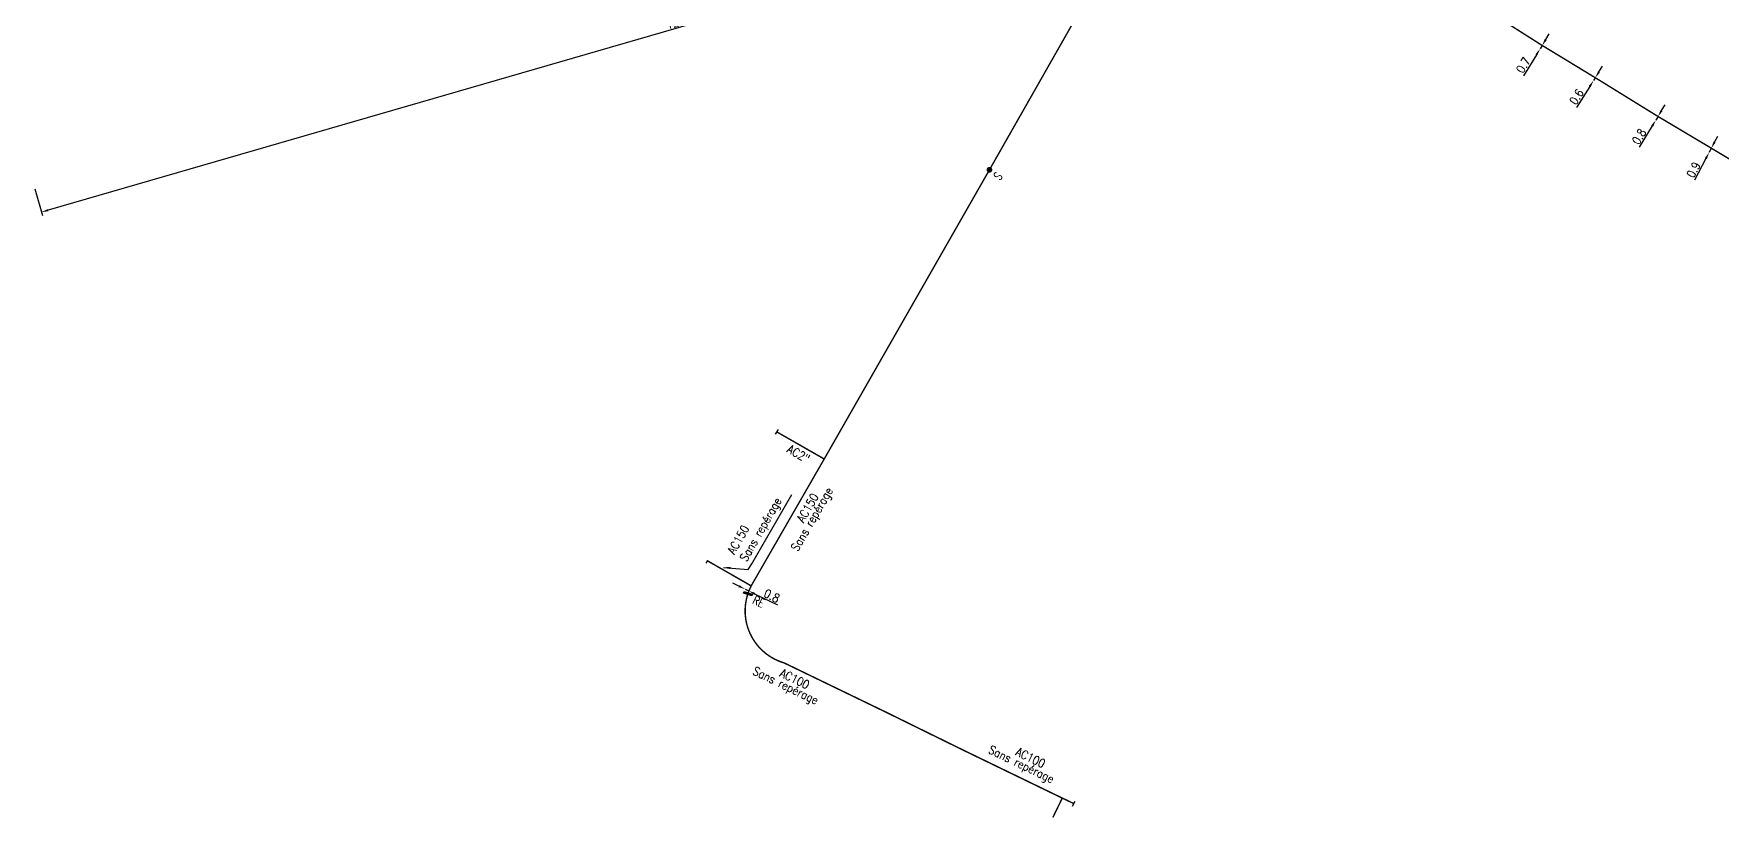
# Model space of a CAD drawing. Header units: millimetres. Extents: x 100882 to 102000, y 121995 to 123000.
# Drawn here: x 100882.2 to 101177.9, y 121999.9 to 122137.4 of the extents above; entities that cross this region are included whole.
import ezdxf
from ezdxf.enums import TextEntityAlignment as Align

# ---------------------------------------------------------------- set-up
doc = ezdxf.new("R2010")
doc.units = ezdxf.units.MM
doc.header["$PDMODE"] = 34
doc.linetypes.add('L_25_AP', pattern=[2000, 1000, 1000])
doc.layers.get('0').update_dxf_attribs({"linetype": 'CONTINUOUS'})
doc.layers.get('DEFPOINTS').update_dxf_attribs({"linetype": 'CONTINUOUS'})
for name, color, linetype in [('L_150', 1, 'CONTINUOUS'), ('L_300', 7, 'CONTINUOUS'), ('L_340', 7, 'CONTINUOUS')]:
    doc.layers.add(name, color=color, linetype=linetype)
doc.styles.add('G_ROMANS', font='ROMANS.SHX', dxfattribs={"width": 0.75})
doc.styles.get("Standard").update_dxf_attribs({"font": 'romans.shx', "width": 0.85})
doc.dimstyles.get("Standard").update_dxf_attribs({"dimtxt": 1.5, "dimasz": 1.2, "dimexe": 0.625, "dimexo": 0.625, "dimgap": 0.25, "dimtad": 1, "dimdec": 1, "dimzin": 0, "dimdsep": 46, "dimtxsty": 'Standard', "dimcen": -0.5, "dimadec": 0, "dimazin": 0, "dimtfac": 1, "dimtdec": 1, "dimtmove": 0, "dimatfit": 3, "dimfxl": 0, "dimtolj": 1, "dimtzin": 0, "dimarcsym": 0})

# ---------------------------------------------------------------- blocks, each defined once
blk = doc.blocks.new('*D128')
at = {"layer": 'DEFPOINTS', "color": 0, "linetype": 'Continuous', "transparency": 16777216}
for p in [(101175.78, 122116.6), (101176.17, 122117.35), (101176.17, 122117.35)]:
    blk.add_point(p, dxfattribs=at)
at = {"layer": 'L_150', "color": 0, "linetype": 'Continuous', "lineweight": -2, "transparency": 16777216}
for p, q in [((101176.73, 122118.41), (101177.29, 122119.48)), ((101176.17, 122117.35), (101175.78, 122116.6)), ((101175.22, 122115.54), (101173.21, 122111.72))]:
    blk.add_line(p, q, dxfattribs=at)
at = {"layer": 'L_150', "color": 0, "linetype": 'Continuous', "transparency": 16777216}
for points in [[(101175.04, 122115.63), (101175.4, 122115.44), (101175.78, 122116.6)], [(101176.56, 122118.51), (101176.91, 122118.32), (101176.17, 122117.35)]]:
    blk.add_solid(points, dxfattribs=at)
at = {"layer": 'L_150', "color": 0, "linetype": 'Continuous', "transparency": 16777216, "insert": (101173.05, 122113.56), "char_height": 1.5, "attachment_point": 5, "rotation": 62.2639}
blk.add_mtext('\\A1;0.9', dxfattribs=at)
blk = doc.blocks.new('*D135')
at = {"layer": 'DEFPOINTS', "color": 0, "linetype": 'Continuous', "transparency": 16777216}
for p in [(101166.44, 122122.27), (101166.83, 122122.91), (101166.83, 122122.91)]:
    blk.add_point(p, dxfattribs=at)
at = {"layer": 'L_150', "color": 0, "linetype": 'Continuous', "lineweight": -2, "transparency": 16777216}
for p, q in [((101166.83, 122122.91), (101166.44, 122122.27)), ((101167.45, 122123.93), (101168.08, 122124.96)), ((101165.82, 122121.24), (101163.54, 122117.51))]:
    blk.add_line(p, q, dxfattribs=at)
at = {"layer": 'L_150', "color": 0, "linetype": 'Continuous', "transparency": 16777216}
for points in [[(101165.65, 122121.35), (101165.99, 122121.14), (101166.44, 122122.27)], [(101167.28, 122124.04), (101167.62, 122123.83), (101166.83, 122122.91)]]:
    blk.add_solid(points, dxfattribs=at)
at = {"layer": 'L_150', "color": 0, "linetype": 'Continuous', "transparency": 16777216, "insert": (101163.51, 122119.39), "char_height": 1.5, "attachment_point": 5, "rotation": 58.6529}
blk.add_mtext('\\A1;0.8', dxfattribs=at)
blk = doc.blocks.new('*D136')
at = {"layer": 'DEFPOINTS', "color": 0, "linetype": 'Continuous', "transparency": 16777216}
for p in [(101155.52, 122129.19), (101155.84, 122129.7), (101155.84, 122129.7)]:
    blk.add_point(p, dxfattribs=at)
at = {"layer": 'L_150', "color": 0, "linetype": 'Continuous', "lineweight": -2, "transparency": 16777216}
for p, q in [((101156.48, 122130.71), (101157.12, 122131.73)), ((101154.88, 122128.17), (101152.55, 122124.47)), ((101155.84, 122129.7), (101155.52, 122129.19))]:
    blk.add_line(p, q, dxfattribs=at)
at = {"layer": 'L_150', "color": 0, "linetype": 'Continuous', "transparency": 16777216}
for points in [[(101154.71, 122128.28), (101155.05, 122128.07), (101155.52, 122129.19)], [(101156.31, 122130.82), (101156.65, 122130.61), (101155.84, 122129.7)]]:
    blk.add_solid(points, dxfattribs=at)
at = {"layer": 'L_150', "color": 0, "linetype": 'Continuous', "transparency": 16777216, "insert": (101152.55, 122126.35), "char_height": 1.5, "attachment_point": 5, "rotation": 57.8318}
blk.add_mtext('\\A1;0.6', dxfattribs=at)
blk = doc.blocks.new('*D137')
at = {"layer": 'DEFPOINTS', "color": 0, "linetype": 'Continuous', "transparency": 16777216}
for p in [(101146.16, 122134.77), (101146.53, 122135.36), (101146.53, 122135.36)]:
    blk.add_point(p, dxfattribs=at)
at = {"layer": 'L_150', "color": 0, "linetype": 'Continuous', "lineweight": -2, "transparency": 16777216}
for p, q in [((101147.15, 122136.38), (101147.78, 122137.4)), ((101146.53, 122135.36), (101146.16, 122134.77)), ((101145.53, 122133.74), (101143.23, 122130.02))]:
    blk.add_line(p, q, dxfattribs=at)
at = {"layer": 'L_150', "color": 0, "linetype": 'Continuous', "transparency": 16777216}
for points in [[(101145.36, 122133.85), (101145.7, 122133.64), (101146.16, 122134.77)], [(101146.98, 122136.49), (101147.33, 122136.28), (101146.53, 122135.36)]]:
    blk.add_solid(points, dxfattribs=at)
at = {"layer": 'L_150', "color": 0, "linetype": 'Continuous', "transparency": 16777216, "insert": (101143.22, 122131.9), "char_height": 1.5, "attachment_point": 5, "rotation": 58.3445}
blk.add_mtext('\\A1;0.7', dxfattribs=at)
blk = doc.blocks.new('L_340_20')
at = {"linetype": 'Continuous'}
blk.add_hatch(color=0, dxfattribs=at).paths.add_polyline_path([(0.125, 0.75), (-0.125, 0.75), (-0.125, -0.75), (0.125, -0.75)])
at = {"color": 0, "linetype": 'Continuous'}
blk.add_lwpolyline([(-0.125, 0.75), (0.125, 0.75), (0.125, -0.75), (-0.125, -0.75)], close=True, dxfattribs=at)
at = {"color": 0, "linetype": 'Continuous', "width": 0.75}
for tag, height, flags, p in [('RE', 1.5, 8, (0, 3)), ('DEF_LEG', 1.2, 3, (0, -5)), ('DEF_COUP', 1.2, 3, (0, -7.5)), ('DEF_TYPE', 1.2, 3, (0, -10))]:
    blk.add_attdef(tag, text='', height=height, dxfattribs=dict(at, flags=flags)).set_placement(p, align=Align.MIDDLE)
blk = doc.blocks.new('L_300_11')
at = {"color": 0, "linetype": 'Continuous', "const_width": 0.497, "flags": 128}
blk.add_lwpolyline([(-0.25, 0, 1), (0.25, 0, 1)], format="xyb", close=True, dxfattribs=at)
at = {"color": 0, "linetype": 'Continuous', "style": 'G_ROMANS', "width": 0.75}
blk.add_text('S', height=1.5, dxfattribs=at).set_placement((0, 1.85), align=Align.MIDDLE)
at = {"color": 0, "linetype": 'Continuous', "width": 0.75, "flags": 3}
for tag, p in [('DEF_LEG', (0, -5)), ('DEF_COUP', (0, -7.5)), ('DEF_TYPE', (0, -10))]:
    blk.add_attdef(tag, text='', height=1.2, dxfattribs=at).set_placement(p, align=Align.MIDDLE)
blk = doc.blocks.new('*D531')
at = {"layer": 'DEFPOINTS', "color": 0, "linetype": 'Continuous', "transparency": 16777216}
for p in [(101006.84, 122040.05), (101006.84, 122040.05), (101007.51, 122039.72)]:
    blk.add_point(p, dxfattribs=at)
at = {"layer": 'L_150', "color": 0, "linetype": 'Continuous', "lineweight": -2, "transparency": 16777216}
for p, q in [((101005.76, 122040.57), (101004.68, 122041.1)), ((101006.84, 122040.05), (101007.51, 122039.72)), ((101008.59, 122039.19), (101012.52, 122037.28))]:
    blk.add_line(p, q, dxfattribs=at)
at = {"layer": 'L_150', "color": 0, "linetype": 'Continuous', "transparency": 16777216}
for points in [[(101005.84, 122040.75), (101005.67, 122040.39), (101006.84, 122040.05)], [(101008.68, 122039.37), (101008.5, 122039.01), (101007.51, 122039.72)]]:
    blk.add_solid(points, dxfattribs=at)
at = {"layer": 'L_150', "color": 0, "linetype": 'Continuous', "transparency": 16777216, "insert": (101011.53, 122038.87), "char_height": 1.5, "attachment_point": 5, "rotation": 334.0501}
blk.add_mtext('\\A1;0.8', dxfattribs=at)
blk = doc.blocks.new('L_340_07')
at = {"color": 0, "linetype": 'Continuous', "const_width": 0.25, "flags": 128}
blk.add_lwpolyline([(0, 0), (1.25, 0)], dxfattribs=at)
at = {"color": 0, "linetype": 'Continuous', "flags": 128}
blk.add_lwpolyline([(1.25, -0.5), (1.25, 0.5)], dxfattribs=at)
at = {"color": 0, "linetype": 'Continuous', "style": 'G_ROMANS', "width": 0.75, "flags": 3}
for tag, p in [('DEF_LEG', (0.72, -3.47)), ('DEF_COUP', (0.72, -5.97)), ('DEF_TYPE', (0.72, -8.47))]:
    blk.add_attdef(tag, text='', height=1.2, dxfattribs=at).set_placement(p, align=Align.MIDDLE)
blk = doc.blocks.new('*D532')
at = {"layer": 'DEFPOINTS', "color": 0, "linetype": 'Continuous', "transparency": 16777216}
for p in [(101001.45, 122160.99), (100882.19, 122110.85), (100883.55, 122106.15)]:
    blk.add_point(p, dxfattribs=at)
at = {"layer": 'L_340', "color": 0, "linetype": 'Continuous', "lineweight": -2, "transparency": 16777216}
for p, q in [((101001.62, 122160.39), (101007.16, 122141.27)), ((101005.83, 122141.53), (100884.7, 122106.48)), ((100882.36, 122110.25), (100883.72, 122105.54))]:
    blk.add_line(p, q, dxfattribs=at)
at = {"layer": 'L_340', "color": 0, "linetype": 'Continuous', "transparency": 16777216}
for points in [[(101005.78, 122141.73), (101005.89, 122141.34), (101006.98, 122141.87)], [(100884.65, 122106.67), (100884.76, 122106.29), (100883.55, 122106.15)]]:
    blk.add_solid(points, dxfattribs=at)
at = {"layer": 'L_340', "color": 0, "linetype": 'Continuous', "transparency": 16777216, "insert": (100995.42, 122139.56), "char_height": 1.5, "attachment_point": 5, "rotation": 16.141}
blk.add_mtext('\\A1;128.5', dxfattribs=at)

msp = doc.modelspace()

# ---------------------------------------------------------------- linework, layer by layer
at = {"layer": 'L_150', "linetype": 'L_25_AP', "const_width": 0.25, "flags": 128}
for points in [[(101063.32, 122002.99), (101062.43, 122003.41), (101045.01, 122011.85), (101031.52, 122018.48), (101031.52, 122018.48), (101013.71, 122027.1), (101013.71, 122027.1, -0.426726), (101007.34, 122039.25), (101007.51, 122039.72), (101007.51, 122039.72), (101007.51, 122039.72), (101007.51, 122039.72), (101007.51, 122039.72), (101007.91, 122040.62), (101020.71, 122062.86), (101020.71, 122062.86), (101020.71, 122062.86), (101049.67, 122113.56), (101049.67, 122113.56), (101073.46, 122155.4), (101073.46, 122155.4), (101066.33, 122159.47), (101070.87, 122167.38), (101073.67, 122172.3)], [(101099.53, 122163.1), (101107.83, 122158.36), (101107.83, 122158.36), (101115.8, 122153.88), (101115.8, 122153.88), (101115.8, 122153.88), (101115.8, 122153.88), (101115.8, 122153.88), (101126.66, 122147.7), (101126.66, 122147.7), (101132.97, 122143.97), (101132.97, 122143.97), (101146.53, 122135.36), (101146.53, 122135.36), (101146.53, 122135.36), (101146.53, 122135.36), (101155.84, 122129.7), (101155.84, 122129.7), (101166.83, 122122.91), (101176.17, 122117.35), (101188.04, 122110.23), (101188.04, 122110.23), (101198.64, 122104.62), (101208.36, 122099.17), (101208.36, 122099.17), (101208.36, 122099.17), (101208.36, 122099.17), (101223.8, 122090.63), (101228.9, 122087.66), (101231.94, 122085.88), (101234.01, 122084.67), (101235.16, 122079.4), (101235, 122073.05), (101234.95, 122066.12), (101234.46, 122060.47), (101233.29, 122052.14), (101232.25, 122047.25), (101232.25, 122047.25), (101226.9, 122023.27, 0.077625), (101225.74, 122000)]]:
    msp.add_lwpolyline(points, format="xyb", dxfattribs=at)
for points in [[(101013.47, 122067), (101020.71, 122062.86)], [(101000, 122044.58), (101000.25, 122045.01), (101007.91, 122040.62)], [(101062.43, 122003.41), (101060.77, 122000)]]:
    msp.add_lwpolyline(points, dxfattribs=at)

# ---------------------------------------------------------------- block references
at = {"layer": 'L_300', "rotation": 233.6343361344767}
msp.add_blockref('L_300_11', (101049.67, 122113.56), dxfattribs=at)
at = {"layer": 'L_340'}
for p, rotation in [((101013.47, 122067), 150.2518722997848), ((101063.32, 122002.99), 334.3569091679505)]:
    msp.add_blockref('L_340_07', p, dxfattribs=dict(at, rotation=rotation))
ref = msp.add_blockref('L_340_20', (101007.34, 122039.25), dxfattribs=dict(at, rotation=71.93208340025625))
ref.add_attrib('RE', 'RE', dxfattribs={"layer": '0', "color": 0, "linetype": 'Continuous', "height": 1.5, "rotation": 334.0501, "width": 0.75, "flags": 8}).set_placement((101009.23, 122037.85), align=Align.MIDDLE)

# ---------------------------------------------------------------- texts
at = {"layer": 'L_150', "linetype": 'Continuous', "width": 0.85}
for s, rotation, p in [('AC2"', 330.2519, (101014.06, 122064.14)), ('Sans repérage', 59.9668, (101016.08, 122046.55)), ('AC150', 59.9668, (101017.09, 122051.58)), ('Sans repérage', 334.1648, (101008.03, 122025.18)), ('AC100', 334.1648, (101012.78, 122024.81)), ('Sans repérage', 334.1604, (101049.35, 122011.38)), ('AC100', 334.1604, (101054.1, 122011))]:
    msp.add_text(s, height=1.5, rotation=rotation, dxfattribs=at).set_placement(p)
at = {"layer": 'L_150', "linetype": 'Continuous', "insert": (101007.54, 122044.51), "char_height": 1.5, "attachment_point": 7, "rotation": 60.0656}
msp.add_mtext('\\A1;AC150\\PSans repérage', dxfattribs=at)

# ---------------------------------------------------------------- dimensions: what is measured, and where the dimension line sits
at = {"layer": 'L_150', "linetype": 'Continuous'}
for base, p1, p2, angle, picture, middle in [((101146.53, 122135.36), (101146.16, 122134.77), (101146.53, 122135.36), 238.3445, '*D137', (101144.07, 122131.37)), ((101155.84, 122129.7), (101155.52, 122129.19), (101155.84, 122129.7), 237.8318, '*D136', (101153.4, 122125.82)), ((101176.17, 122117.35), (101175.78, 122116.6), (101176.17, 122117.35), 62.2639, '*D128', (101173.94, 122113.1)), ((101006.84, 122040.05), (101007.51, 122039.72), (101006.84, 122040.05), 334.0501, '*D531', (101011.09, 122037.97))]:
    dim = msp.add_linear_dim(base=base, p1=p1, p2=p2, angle=angle, dimstyle='Standard', dxfattribs=at)
    dim.commit()
    dim.dimension.update_dxf_attribs({"geometry": picture, "text_midpoint": middle, "dimtype": 160})
dim = msp.add_linear_dim(base=(101166.83, 122122.91), p1=(101166.44, 122122.27), p2=(101166.83, 122122.91), angle=238.6529, text='0.8', dimstyle='Standard', dxfattribs=at)
dim.commit()
dim.dimension.update_dxf_attribs({"geometry": '*D135', "text_midpoint": (101164.37, 122118.87), "dimtype": 160})
at = {"layer": 'L_340', "linetype": 'Continuous'}
dim = msp.add_linear_dim(base=(100883.55, 122106.15), p1=(101001.45, 122160.99), p2=(100882.19, 122110.85), angle=16.141, dimstyle='Standard', dxfattribs=at)
dim.commit()
dim.dimension.update_dxf_attribs({"geometry": '*D532', "text_midpoint": (100995.69, 122138.6), "dimtype": 160})

# ---------------------------------------------------------------- leaders
at = {"layer": 'L_150', "linetype": 'Continuous', "annotation_type": 0, "has_hookline": 1, "hookline_direction": 0, "text_width": 13.78, "horizontal_direction": (0.499009, 0.866597, 0)}
msp.add_leader([(101003.08, 122043.86), (101007.41, 122043.46), (101008.01, 122044.5)], dimstyle='Standard', dxfattribs=at)

doc.saveas('drawing.dxf')
